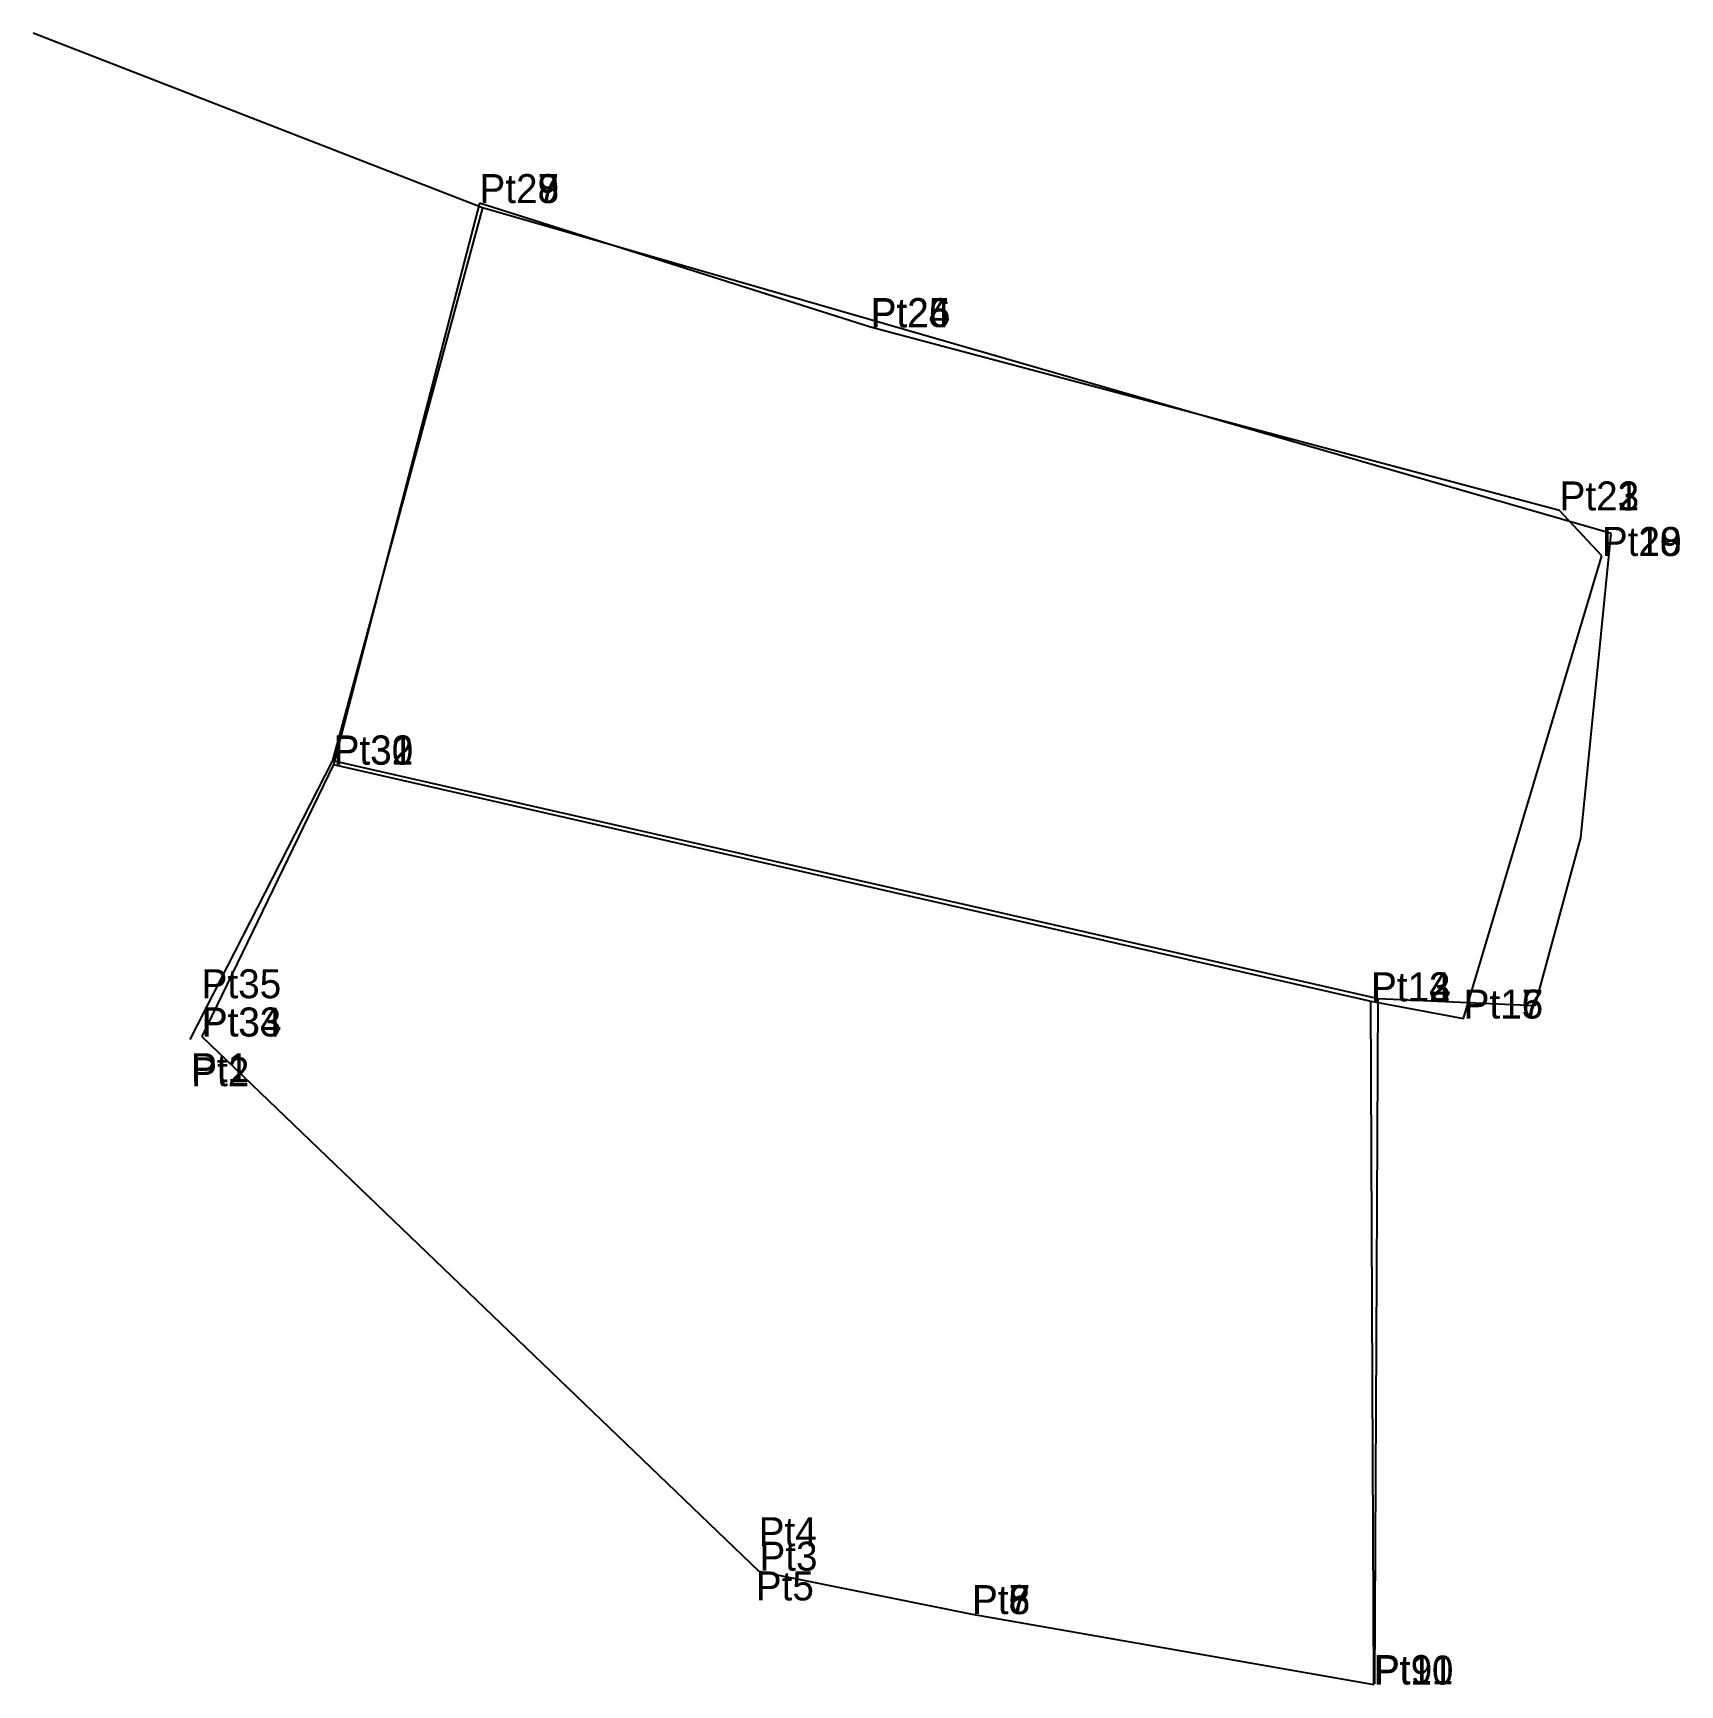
# Model space of a CAD drawing. Extents: x 549283 to 549385, y 1841631 to 1841734.
import ezdxf

# ---------------------------------------------------------------- set-up
doc = ezdxf.new("R2010")
doc.units = 0
for name, color, linetype in [('Level 10', 7, 'Continuous'), ('Level 12', 7, 'Continuous'), ('Level 7', 7, 'Continuous')]:
    doc.layers.add(name, color=color, linetype=linetype)

msp = doc.modelspace()

# ---------------------------------------------------------------- linework, layer by layer
at = {"layer": 'Level 10'}
for p, q in [((549310.97, 1841722.9), (549283.02, 1841733.76)), ((549310.78, 1841723.192), (549301.709, 1841688.284)), ((549335.104, 1841715.478), (549310.78, 1841723.192)), ((549310.97, 1841722.9), (549301.64, 1841688.54)), ((549381.14, 1841702.65), (549310.97, 1841722.9)), ((549377.939, 1841704.078), (549335.104, 1841715.478)), ((549380.572, 1841701.253), (549377.939, 1841704.078)), ((549371.975, 1841672.488), (549380.572, 1841701.253)), ((549301.64, 1841688.54), (549292.78, 1841671.18)), ((549301.709, 1841688.284), (549293.506, 1841671.365)), ((549301.64, 1841688.54), (549366.66, 1841673.73)), ((549301.709, 1841688.284), (549366.212, 1841673.562)), ((549366.386, 1841631.084), (549366.212, 1841673.562)), ((549366.212, 1841673.562), (549371.975, 1841672.488)), ((549366.45, 1841631.13), (549366.66, 1841673.73)), ((549366.66, 1841673.73), (549376.43, 1841673.3)), ((549293.506, 1841671.365), (549328.156, 1841638.136)), ((549328.156, 1841638.136), (549341.408, 1841635.459)), ((549341.408, 1841635.459), (549366.386, 1841631.084))]:
    msp.add_line(p, q, dxfattribs=at)
msp.add_lwpolyline([(549376.43, 1841673.3), (549379.27, 1841683.73), (549381.14, 1841702.65)], dxfattribs=at)
at = {"layer": 'Level 7'}
for p, q in [((549310.778, 1841723.192), (549310.778, 1841723.192)), ((549310.78, 1841723.194), (549310.78, 1841723.194)), ((549310.78, 1841723.192), (549310.78, 1841723.192)), ((549335.102, 1841715.46), (549335.102, 1841715.46)), ((549335.104, 1841715.478), (549335.104, 1841715.478)), ((549335.109, 1841715.479), (549335.109, 1841715.479)), ((549377.939, 1841704.081), (549377.939, 1841704.081)), ((549377.939, 1841704.078), (549377.939, 1841704.078)), ((549377.94, 1841704.082), (549377.94, 1841704.082)), ((549380.568, 1841701.251), (549380.568, 1841701.251)), ((549380.57, 1841701.25), (549380.57, 1841701.25)), ((549380.572, 1841701.253), (549380.572, 1841701.253)), ((549301.707, 1841688.271), (549301.707, 1841688.271)), ((549301.708, 1841688.294), (549301.708, 1841688.294)), ((549301.709, 1841688.284), (549301.709, 1841688.284)), ((549366.212, 1841673.564), (549366.212, 1841673.564)), ((549366.212, 1841673.562), (549366.212, 1841673.562)), ((549366.219, 1841673.563), (549366.219, 1841673.563)), ((549371.973, 1841672.493), (549371.973, 1841672.493)), ((549371.974, 1841672.491), (549371.974, 1841672.491)), ((549371.975, 1841672.488), (549371.975, 1841672.488)), ((549292.844, 1841671.294), (549292.844, 1841671.294)), ((549292.856, 1841671.283), (549292.856, 1841671.283)), ((549293.501, 1841671.361), (549293.501, 1841671.361)), ((549293.506, 1841671.365), (549293.506, 1841671.365)), ((549293.524, 1841671.371), (549293.524, 1841671.371)), ((549328.136, 1841638.144), (549328.136, 1841638.144)), ((549328.156, 1841638.136), (549328.156, 1841638.136)), ((549328.187, 1841638.158), (549328.187, 1841638.158)), ((549341.403, 1841635.46), (549341.403, 1841635.46)), ((549341.406, 1841635.46), (549341.406, 1841635.46)), ((549341.408, 1841635.459), (549341.408, 1841635.459)), ((549366.385, 1841631.096), (549366.385, 1841631.096)), ((549366.386, 1841631.084), (549366.386, 1841631.084)), ((549366.407, 1841631.11), (549366.407, 1841631.11))]:
    msp.add_line(p, q, dxfattribs=at)

# ---------------------------------------------------------------- texts
at = {"layer": 'Level 12'}
for s, p in [('Pt27', (549310.78, 1841723.19)), ('Pt28', (549310.78, 1841723.19)), ('Pt29', (549310.78, 1841723.19)), ('Pt25', (549335.1, 1841715.48)), ('Pt24', (549335.1, 1841715.46)), ('Pt26', (549335.11, 1841715.48)), ('Pt21', (549377.94, 1841704.08)), ('Pt22', (549377.94, 1841704.08)), ('Pt23', (549377.94, 1841704.08)), ('Pt18', (549380.57, 1841701.25)), ('Pt19', (549380.57, 1841701.25)), ('Pt20', (549380.57, 1841701.25)), ('Pt32', (549301.71, 1841688.29)), ('Pt31', (549301.71, 1841688.28)), ('Pt30', (549301.71, 1841688.27)), ('Pt35', (549293.5, 1841673.75)), ('Pt12', (549366.21, 1841673.56)), ('Pt13', (549366.21, 1841673.56)), ('Pt14', (549366.22, 1841673.56)), ('Pt16', (549371.97, 1841672.49)), ('Pt15', (549371.97, 1841672.49)), ('Pt17', (549371.98, 1841672.49)), ('Pt33', (549293.499, 1841671.375)), ('Pt34', (549293.52, 1841671.37)), ('Pt1', (549292.84, 1841668.53)), ('Pt2', (549292.86, 1841668.28)), ('Pt4', (549328.14, 1841639.68)), ('Pt3', (549328.19, 1841638.16)), ('Pt5', (549327.96, 1841636.31)), ('Pt6', (549341.4, 1841635.46)), ('Pt8', (549341.41, 1841635.46)), ('Pt7', (549341.41, 1841635.46)), ('Pt11', (549366.38, 1841631.1)), ('Pt10', (549366.39, 1841631.08)), ('Pt9', (549366.41, 1841631.11))]:
    msp.add_text(s, height=1.8, dxfattribs=at).set_placement(p)

doc.saveas('drawing.dxf')
